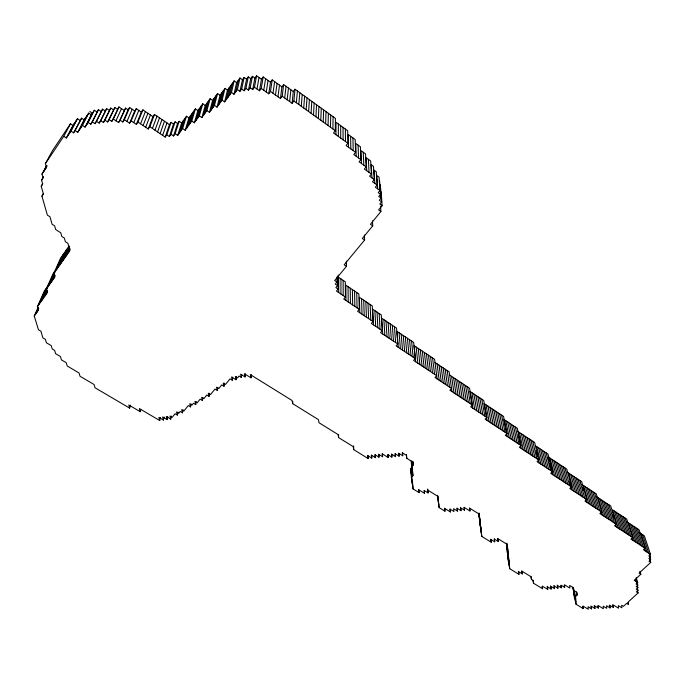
<?xml version="1.0" encoding="UTF-8"?>
<svg xmlns="http://www.w3.org/2000/svg" width="685" height="685" viewBox="0 0 685 685"><rect width="100%" height="100%" fill="white"/><g stroke="black" fill="none" stroke-linecap="round" stroke-linejoin="round"><path stroke-width="1.03" d="M338.715 292.572L338.75 277.416L345.308 281.818L345.42 297.042L343.759 299.028L359.283 309.346L357.621 311.307L372.991 321.505L371.33 323.448L382.204 330.658L380.543 332.585L397.788 343.998L396.118 345.899L415.281 358.555L413.612 360.43L436.696 375.654L435.018 377.503L451.586 388.412L449.908 390.244L472.376 405.015L470.706 406.813L486.829 417.405L485.151 419.177L507.028 433.528L505.35 435.275L521.062 445.558L519.384 447.288L538.77 459.96L537.091 461.664L552.418 471.665L550.731 473.352L571.538 486.915L569.851 488.576L586.651 499.502L584.964 501.146L601.558 511.926L599.88 513.544L616.277 524.188L614.591 525.789L632.589 537.442L630.911 539.018L645.133 548.223L643.455 549.79L650.51 554.345L648.832 555.903L650.596 557.033L648.918 558.583L650.673 559.713L648.995 561.255L650.75 562.385L639.096 573.122L640.843 574.236L634.233 580.315L637.726 582.524L636.082 584.04L637.821 585.136L636.177 586.643L637.915 587.747L636.271 589.246L638.009 590.342L636.374 591.84L638.103 592.936L628.316 601.875L628.419 604.435L626.689 603.357L623.444 606.311L621.715 605.24L621.834 607.792L618.367 605.634L618.486 608.186L613.272 604.966L613.4 607.518L609.915 605.369L610.052 607.92L606.567 605.771L606.704 608.323L603.22 606.165L603.357 608.717L598.116 605.497L598.262 608.049L594.768 605.9L594.914 608.451L591.412 606.302L591.566 608.854L588.064 606.704L588.227 609.248L582.952 606.028L583.123 608.58L576.076 604.273L573.824 594.905L573.354 588.081M368.05 455.671L368.145 458.548L353.708 449.625L353.186 446.611L338.587 437.587L338.595 434.393M345.42 297.042L336.472 291.082L338.133 289.079L335.881 287.589L337.551 285.576L337.585 276.552M338.322 136.409L338.373 124.002M338.133 289.079L338.184 274.993M337.551 285.576L335.299 284.078L336.96 282.066L336.994 277.065M335.924 134.688L336.035 122.315L347.697 130.715L347.877 143.251L346.096 145.511L355.592 152.301L353.811 154.545L360.892 159.596L359.111 161.831L366.158 166.849L364.386 169.067L371.39 174.05L369.617 176.259L374.275 179.564L372.503 181.756L377.135 185.044L375.371 187.228L379.987 190.498L378.223 192.673L380.526 194.3L378.762 196.467L381.065 198.093L379.302 200.251L381.596 201.869L379.832 204.027L382.127 205.637L378.617 209.927L380.903 211.528L370.431 224.278L372.708 225.862L362.339 238.466L364.608 240.033L344.178 264.821L346.439 266.345L334.708 280.559L336.96 282.066M347.877 143.251L333.518 132.976L335.299 130.689L335.419 118.385L295.012 89.23L293.3 91.525L292.11 103.307L282.203 96.217L283.641 84.572L293.3 91.525M332.893 128.96L333.073 116.69M330.478 127.23L330.727 114.994M328.064 125.501L328.372 113.299M325.649 123.762L326.009 111.595M323.226 122.033L323.645 109.891M320.803 120.286L321.282 108.187M318.371 118.548L318.91 106.475M315.939 116.801L316.538 104.762M313.507 115.054L314.158 103.05M338.587 437.587L338.039 434.53L319.03 422.756L318.457 419.657L292.7 403.679L292.82 401.607M311.067 113.299L311.778 101.329M308.618 111.552L309.397 99.608M306.169 109.788L307.008 97.886M303.72 108.033L304.619 96.165M301.263 106.269L302.222 94.436M298.806 104.505L299.825 92.706M296.34 102.741L297.427 90.968M292.11 103.307L293.874 100.969L295.012 89.23M289.644 101.543L290.885 89.795M287.169 99.77L288.479 88.057M38.137 307.222L34.25 316.033L38.446 329.733L40.886 331.18L42.949 337.962L45.381 339.4L46.409 342.765L51.238 345.634L52.248 348.982L54.654 350.403L55.665 353.734L60.46 356.568L61.453 359.882L66.222 362.699L67.207 365.995L79.049 372.983L80.008 376.245L94.093 384.533L95.018 387.761L129.645 408.123L128.78 404.963L140.185 411.676L139.329 408.525L159.691 420.53L158.877 417.405L163.373 420.059L162.568 416.942L167.054 419.597L166.249 416.471L170.736 419.134L169.94 416.009L172.183 417.336L175.077 413.74L177.321 415.067L176.524 411.933L178.768 413.269L180.223 411.462L182.458 412.798L181.679 409.656L183.914 410.991L188.298 405.563L190.541 406.907L189.762 403.748L192.005 405.092L193.47 403.277L195.713 404.621L194.942 401.453L197.186 402.806L200.131 399.158L202.375 400.511L201.613 397.334L203.847 398.687L206.819 395.031L209.053 396.392L208.3 393.199L210.543 394.56L215.022 389.054L217.256 390.416L216.511 387.205L218.755 388.575L221.752 384.884L223.995 386.254L223.259 383.035L225.493 384.413L230.032 378.856L232.266 380.226L231.547 376.998L236.017 379.755L235.297 376.519L237.532 377.897L239.056 376.039L241.291 377.418L240.581 374.173L245.042 376.938L244.339 373.693L251.018 377.837L251.386 374.746M284.686 97.989L286.056 86.319M245.042 376.938L245.435 373.847M281.929 86.875L272.21 79.888L270.481 91.439L280.448 98.563L281.929 86.875L283.641 84.572M277.964 96.79L279.506 85.128M241.291 377.418L241.694 374.327M236.017 379.755L236.445 376.656M275.473 95.009L277.074 83.39M272.981 93.228L274.642 81.635M232.266 380.226L232.712 377.127M270.507 82.2L263.177 76.943L261.225 88.433L268.734 93.802L270.507 82.2L272.21 79.888M223.995 386.254L224.466 383.138M266.234 92.013L268.066 80.453M217.256 390.416L217.761 387.282M263.734 90.232L265.626 78.698M209.053 396.392L209.593 393.241M261.482 79.263L256.575 75.752L254.452 87.218L259.478 90.805L261.482 79.263L263.177 76.943M202.375 400.511L202.931 397.351M256.969 89.016L259.033 77.508M195.713 404.621L196.261 401.641M254.88 78.073L252.431 76.309L250.196 87.8L252.714 89.589L254.88 78.073L256.575 75.752M190.541 406.907L191.115 403.919M250.736 78.638L248.278 76.874L245.941 88.374L248.467 90.172L250.736 78.638L252.431 76.309M182.458 412.798L183.066 409.793M246.591 79.195L244.125 77.439L241.694 88.956L244.211 90.745L246.591 79.195L248.278 76.874M177.321 415.067L177.937 412.062M242.447 79.76L239.981 78.004L237.438 89.529L239.964 91.319L242.447 79.76L244.125 77.439M170.736 419.134L171.387 416.112M167.054 419.597L167.714 416.574M235.717 91.901L238.303 80.325M163.373 420.059L164.049 417.037M159.691 420.53L160.384 417.507M236.625 82.637L234.159 80.89L231.47 92.475L233.996 94.256L236.625 82.637L239.981 78.004M229.758 94.838L232.48 83.202M228.045 97.193L230.811 85.514M226.341 99.548L229.141 87.817M227.48 90.12L225.014 88.382L222.103 100.121L224.637 101.894L227.48 90.12L234.159 80.89M220.407 102.467L223.353 90.677M218.703 104.814L221.692 92.972M220.039 95.266L217.573 93.537L214.482 105.379L217.017 107.151L220.039 95.266L225.014 88.382M140.185 411.676L140.69 409.673M212.795 107.725L215.921 95.823M211.108 110.054L214.277 98.118M129.645 408.123L130.45 405.126M212.633 100.395L210.158 98.674L206.887 110.627L209.422 112.383L212.633 100.395L217.573 93.537M205.209 112.956L208.523 100.952M203.531 115.277L206.879 103.238M205.243 105.507L202.777 103.786L199.326 115.851L201.861 117.597L205.243 105.507L210.158 98.674M197.657 118.171L201.142 106.064M195.987 120.483L199.515 108.333M197.888 110.602L195.422 108.889L191.791 121.048L194.326 122.795L197.888 110.602L202.777 103.786M190.13 123.36L193.795 111.15M188.478 125.672L192.177 113.419M186.825 127.975L190.558 115.671M188.949 117.923L186.474 116.227L182.638 128.532L185.173 130.27L188.949 117.923L195.422 108.889M180.994 130.835L184.864 118.479M179.35 133.13L183.263 120.723M181.653 122.975L179.187 121.279L175.172 133.686L177.706 135.416L181.653 122.975L186.474 116.227M177.586 123.523L175.112 121.827L170.993 134.251L173.536 135.981L177.586 123.523L179.187 121.279M173.51 124.071L171.036 122.375L166.823 134.817L169.366 136.538L173.51 124.071L175.112 121.827M169.443 124.619L154.51 114.429L149.869 126.708L165.196 137.103L169.443 124.619L171.036 122.375M162.645 135.373L166.969 122.923M160.102 133.652L164.486 121.228M157.55 131.922L161.994 119.532M154.99 130.184L159.502 117.837M152.43 128.446L157.011 116.133M152.926 116.681L142.9 109.848L137.95 122.05L148.251 129.011L152.926 116.681L154.51 114.429M145.682 127.273L150.426 114.977M143.105 125.535L147.917 113.273M140.536 123.797L145.408 111.561M141.324 112.117L136.289 108.684L131.169 120.868L136.341 124.362L141.324 112.117L142.9 109.848M133.755 122.615L138.807 110.405M134.714 110.953L129.662 107.528L124.379 119.687L129.568 123.18L134.714 110.953L136.289 108.684M126.973 121.433L132.188 109.24M68.466 252.696L70.153 248.801M65.529 256.849L69.348 248.038M67.002 254.777L69.536 248.912M61.145 263.057L67.592 248.27M128.095 109.797L125.569 108.084L120.183 120.252L122.778 121.998L128.095 109.797L129.662 107.528M62.609 260.994L69.031 246.24L60.477 258.373L53.884 273.341L54.928 276.911L46.306 289.096L47.359 292.615L37.418 306.632L38.471 310.099L34.25 316.033M64.065 258.921L69.605 246.172M45.929 294.627L47.608 290.8M52.043 280.987L54.526 275.327M58.234 267.184L64.741 252.32M53.49 278.949L55.134 275.182M59.689 265.121L66.171 250.299M37.059 312.077L38.78 308.181M43.078 298.643L46.888 289.986M49.174 285.046L61.898 256.361M44.508 296.639L47.034 290.877M50.604 283.016L54.338 274.505M56.786 269.239L63.32 254.34M38.831 304.637L45.672 289.156M40.244 302.642L53.028 273.863L55.836 269.89M35.654 314.055L38.24 308.199M41.665 300.647L54.432 271.876M124.002 110.353L118.933 106.92L113.376 119.07L118.582 122.572L125.569 108.084M37.418 306.632L44.285 291.116L48.455 285.225M115.988 120.817L121.476 108.641M117.375 109.189L114.84 107.476L109.18 119.635L111.783 121.391L118.933 106.92M113.282 109.746L110.739 108.033L104.985 120.209L107.588 121.956L114.84 107.476M109.189 110.302L106.646 108.59L100.781 120.774L103.392 122.521L110.739 108.033M105.096 110.859L102.553 109.146L96.585 121.339L99.205 123.094L106.646 108.59M101.003 111.415L98.452 109.694L92.389 121.913L95.009 123.66L102.553 109.146M96.919 111.972L94.359 110.251L88.194 122.478L90.814 124.225L98.452 109.694M86.627 124.79L92.826 112.52M91.293 114.789L88.742 113.076L82.431 125.364L85.06 127.102L91.293 114.789L94.359 110.251M80.873 127.667L87.209 115.345M84.152 119.858L81.601 118.154L75.136 130.544L77.756 132.273L84.152 119.858L88.742 113.076M79.314 129.979L85.676 117.606M53.884 273.341L69.939 250.607L67.875 243.286L65.366 241.719L64.322 238.037L61.804 236.453L60.751 232.754L55.691 229.569L54.629 225.844L52.086 224.252L49.945 216.76L47.385 215.141L41.939 196.167L43.352 193.444M80.076 120.414L77.525 118.71L70.949 131.109L73.578 132.839L81.601 118.154M41.939 196.167L43.42 193.983L41.22 186.286L42.65 183.597M69.399 133.404L76.001 120.962M72.978 125.458L70.486 123.805L63.756 136.306L66.317 137.993L72.978 125.458L77.525 118.71M67.858 135.698L74.494 123.214M41.22 186.286L42.71 184.085L41.605 180.206L43.515 176.653M41.605 180.206L43.104 177.997L41.99 174.101L46.289 166.164M43.497 171.875L46.82 165.727M44.996 169.649L47.025 165.89M41.99 174.101L46.503 167.414L45.424 163.587L52.531 150.554L70.486 123.805M45.424 163.587L63.756 136.306M66.317 137.993L70.949 131.109M73.578 132.839L75.136 130.544M77.756 132.273L82.431 125.364M85.06 127.102L88.194 122.478M90.814 124.225L92.389 121.913M95.009 123.66L96.585 121.339M99.205 123.094L100.781 120.774M103.392 122.521L104.985 120.209M107.588 121.956L109.18 119.635M111.783 121.391L113.376 119.07M118.582 122.572L120.183 120.252M122.778 121.998L124.379 119.687M129.568 123.18L131.169 120.868M136.341 124.362L137.95 122.05M148.251 129.011L149.869 126.708M165.196 137.103L166.823 134.817M169.366 136.538L170.993 134.251M173.536 135.981L175.172 133.686M177.706 135.416L182.638 128.532M185.173 130.27L191.791 121.048M194.326 122.795L199.326 115.851M201.861 117.597L206.887 110.627M209.422 112.383L214.482 105.379M217.017 107.151L222.103 100.121M224.637 101.894L231.47 92.475M233.996 94.256L237.438 89.529M239.964 91.319L241.694 88.956M244.211 90.745L245.941 88.374M248.467 90.172L250.196 87.8M252.714 89.589L254.452 87.218M259.478 90.805L261.225 88.433M268.734 93.802L270.481 91.439M280.448 98.563L282.203 96.217M418.766 489.664L419.032 492.601L413.072 488.927L411.377 477.282L412.952 475.596L411.676 466.75L413.26 465.046L412.927 461.202M411.377 477.282L410.657 468.549L412.216 466.87M576.076 604.273L575.537 596.549L577.138 595.059L576.958 592.465L573.405 590.273L572.651 587.173M573.405 590.273L573.217 587.67L569.646 585.469L569.834 588.081L564.466 584.776L564.663 587.387L561.083 585.187L561.28 587.798L557.693 585.598L557.898 588.201L554.302 586L554.516 588.612L550.92 586.411L551.134 589.023L547.529 586.822L547.752 589.425L542.34 586.129L542.563 588.74L533.521 583.226L532.896 580.126M533.521 583.226L533.281 580.597L531.457 579.484L531.217 576.847L522.081 571.256L522.33 573.91L518.665 571.675L518.922 574.321L509.726 568.721L508.082 559.508L506.438 543.47L508.082 552.598M419.032 492.601L418.621 489.715L424.563 493.38L424.161 490.494L428.116 492.943L427.714 490.058L437.578 496.163L439.111 507.585L444.959 511.19L444.608 508.219M509.726 568.721L507.251 544.438L497.875 538.65L498.166 541.39L494.399 539.078L494.698 541.818L490.931 539.497L491.231 542.237L481.786 536.432L478.806 513.579L480.202 522.561M371.647 455.217L371.758 458.094L367.648 455.551L368.145 458.548M481.786 536.432L479.235 514.135L469.61 508.159L469.953 510.984L464.156 507.388L464.498 510.222L460.628 507.825L460.979 510.659L457.101 508.253L457.46 511.087L453.581 508.69L453.941 511.524L450.054 509.126L450.422 511.952L444.582 508.356L444.959 511.19M378.856 454.318L378.985 457.195L374.883 454.652L375.371 457.64L371.27 455.105L371.758 458.094M391.692 454.232L391.871 457.109L387.787 454.566L388.258 457.554L382.127 453.744L382.598 456.741L378.505 454.198L378.985 457.195M398.901 453.333L399.098 456.201L395.031 453.658L395.485 456.655L391.409 454.112L391.871 457.109M402.506 452.888L402.72 455.756L398.653 453.213L399.098 456.201M402.72 455.756L402.275 452.759L406.333 455.302L406.77 458.291L412.832 462.084L413.26 465.046M639.173 532.485L644.362 535.867L650.51 554.345M626.861 521.842L639.079 529.805L645.133 548.223M566.992 471.999L581.625 481.598L586.651 499.502M581.805 484.406L596.267 493.885L601.558 511.926M596.421 496.659L610.72 506.01L616.277 524.188M535.516 445.849L548.026 454.078L552.418 471.665M517.543 431.25L534.642 442.51L538.77 459.96M449.565 375.003L469.559 388.249L472.376 405.015M435.009 362.459L449.189 371.869L451.963 391.597M293.874 100.969L335.299 130.689M89.863 111.407L92.261 113.359M649.62 554.114L650.596 557.033M642.633 534.737L648.755 553.206M649.705 556.785L650.673 559.713M649.782 559.457L650.75 562.385M640.903 533.615L646.991 552.067M644.268 548.017L645.219 550.928M637.333 528.674L643.361 547.084M635.594 527.536L641.588 545.936M633.856 526.405L639.816 544.789M632.109 525.267L638.043 543.633M630.363 524.119L636.262 542.486M628.607 522.98L634.481 541.33M632.589 537.442L626.749 519.136L612.63 509.914L618.212 528.126M632.041 538.136L632.692 540.174M624.985 517.988L630.799 536.287M623.23 516.841L629.01 535.122M639.91 571.29L640.843 574.236M621.466 515.685L627.212 533.957M619.702 514.538L625.422 532.793M617.938 513.382L623.624 531.628M616.175 512.226L621.817 530.464M636.202 577.592L637.726 582.524M635.988 579.21L637.821 585.136M614.402 511.07L620.019 529.299M635.372 579.45L635.98 581.419M637.307 585.761L637.915 587.747M637.401 588.355L638.009 590.342M637.495 590.941L638.103 592.936M612.707 514.82L613.632 517.86M615.481 523.922L616.406 526.953M608.939 504.854L614.462 523.006M607.158 503.68L612.647 521.833M605.377 502.516L610.832 520.651M603.588 501.351L609.016 519.47M601.798 500.178L607.193 518.288M600.009 499.005L605.369 517.106M598.219 497.832L603.536 515.916M627.837 602.432L628.419 604.435M600.831 511.721L601.713 514.735M594.469 492.703L599.726 510.736M592.662 491.522L597.894 509.537M590.864 490.34L596.053 508.347M589.049 489.158L594.212 507.148M587.242 487.977L592.362 505.95M585.435 486.787L590.521 504.751M583.62 485.596L588.672 503.552M582.635 487.403L583.474 490.392M585.983 499.356L586.822 502.345M579.801 480.399L584.793 498.295M577.977 479.209L582.935 497.087M612.621 604.709L613.4 607.518M576.154 478.01L581.077 495.871M574.33 476.811L579.21 494.664M609.282 605.103L610.052 607.92M572.497 475.613L577.344 493.448M570.665 474.405L575.477 492.232M568.824 473.207L573.602 491.017M571.538 486.915L566.795 469.148L548.248 456.972L549.284 461.116M569.62 481.88L570.417 484.852M570.939 486.829L571.735 489.792M564.945 467.941L569.655 485.691M563.104 466.725L567.779 484.458M561.255 465.509L565.896 483.233M597.774 606.174L598.262 608.049M559.405 464.302L564.003 482.009M557.556 463.077L562.12 480.776M594.195 605.634L594.914 608.451M555.698 461.861L560.227 479.543M553.84 460.645L558.335 478.31M590.855 606.037L591.566 608.854M551.982 459.421L556.434 477.068M550.115 458.196L554.542 475.835M549.798 463.188L551.348 469.413M551.862 471.485L552.641 474.594M546.159 452.853L550.509 470.424M582.661 606.704L583.123 608.58M544.284 451.621L548.599 469.182M542.409 450.387L546.69 467.932M576.376 591.951L577.138 595.059M540.534 449.154L544.772 466.682M573.542 588.261L575.537 596.549M573.473 589.794L575.717 599.135M573.645 592.354L575.897 601.704M538.65 447.913L542.854 465.432M536.775 446.68L540.936 464.182M536.098 450.576L537.562 456.749M538.042 458.804L539.018 462.923M532.75 441.268L536.843 458.702M530.858 440.018L534.917 457.443M564.183 585.324L564.663 587.387M528.966 438.768L532.981 456.176M527.065 437.518L531.046 454.908M560.809 585.735L561.28 587.798M525.164 436.268L529.111 453.641M557.196 585.11L557.898 588.201M523.263 435.018L527.167 452.374M521.362 433.759L525.224 451.107M553.822 585.512L554.516 588.612M519.453 432.509L523.28 449.831M521.062 445.558L517.269 428.279L503.809 419.4L507.328 436.568M518.211 434.299L521.328 448.564M550.457 585.923L551.134 589.023M515.351 427.02L519.102 444.274M513.433 425.753L517.149 442.998M547.084 586.326L547.752 589.425M251.018 377.837L250.333 374.601L292.075 400.519L292.7 403.679M511.515 424.486L515.188 441.714M509.597 423.219L513.228 440.429M507.671 421.943L511.267 439.145M542.135 586.668L542.563 588.74M505.744 420.676L509.297 437.852M507.028 433.528L503.518 416.394L484.038 403.525L487.155 420.496M501.583 415.119L505.059 432.226M499.639 413.834L503.081 430.933M530.849 576.402L531.457 579.484M497.704 412.558L501.095 429.632M495.76 411.274L499.117 428.33M493.808 409.981L497.13 427.029M491.864 408.697L495.135 425.727M521.747 570.836L522.33 573.91M489.912 407.404L493.149 424.417M487.951 406.119L491.154 423.116M518.348 571.247L518.922 574.321M485.999 404.826L489.158 421.806M486.829 417.405L483.713 400.477L469.901 391.341L472.727 408.149M481.752 399.175L484.826 416.086M506.797 543.119L507.525 547.169M506.712 543.813L507.808 549.884M506.712 546.159L508.356 555.304M506.986 548.848L508.638 558.001M479.783 397.874L482.814 414.767M507.26 551.519L508.912 560.69M507.534 554.191L509.186 563.378M507.808 556.854L509.452 566.05M477.813 396.572L480.801 413.449M475.835 395.271L478.789 412.122M473.857 393.961L476.769 410.794M497.644 538.367L498.166 541.39M471.879 392.651L474.748 409.476M494.193 538.795L494.698 541.818M467.572 386.939L470.347 403.679M465.577 385.621L468.317 402.343M490.734 539.215L491.231 542.237M463.582 384.302L466.288 401.008M461.587 382.975L464.25 399.672M459.592 381.656L462.204 398.327M478.943 512.979L479.877 519.761M479.123 516.362L480.836 528.135M479.757 521.884L481.153 530.909M480.074 524.633L481.469 533.675M457.597 380.329L460.166 396.983M455.594 379.002L458.119 395.639M453.581 377.666L456.073 394.295M451.578 376.339L454.018 392.942M469.516 508.013L469.953 510.984M412.07 465.894L411.796 463.95L412.036 466.853M410.657 468.549L411.36 473.386M447.168 370.534L449.523 387.059M445.147 369.189L447.459 385.698M464.087 507.251L464.498 510.222M443.126 367.854L445.396 384.336M460.577 507.688L460.979 510.659M441.097 366.509L443.323 382.975M439.068 365.156L441.251 381.613M438.117 498.689L437.741 495.854L438.725 504.742M457.066 508.116L457.46 511.087M437.039 363.812L439.179 380.243M437.099 378.873L434.607 359.291L414.074 345.651L415.718 361.826M432.56 357.93L434.607 374.284M450.054 508.981L450.422 511.952M430.522 356.577L432.526 372.905M428.476 355.215L430.428 371.527M426.43 353.854L428.339 370.148M424.375 352.492L426.241 368.77M422.32 351.122L424.143 367.383M438.229 499.673L439.111 507.585M420.265 349.761L422.046 365.995M418.201 348.391L419.939 364.608M416.146 347.021L417.833 363.221M415.281 358.555L413.637 342.423L396.983 331.334L398.259 347.312M427.723 489.022L428.116 492.943M411.565 341.044L413.158 357.159M424.28 490.443L424.563 493.38M409.493 339.666L411.043 355.755M407.421 338.279L408.919 354.35M405.34 336.892L406.796 352.946M403.251 335.513L404.664 351.542M401.17 334.117L402.532 350.138M412.379 468.805L412.952 475.596M412.199 468.788L412.533 472.65M411.531 462.949L412.105 469.704M411.188 460.971L411.676 466.75M412.421 481.101L413.072 488.927M412.242 481.144L412.653 486.025M411.659 476.298L412.224 483.122M411.077 471.451L411.317 474.371M411.479 476.315L411.805 480.202M399.081 332.73L400.4 348.725M397.788 343.998L396.521 328.072L381.776 318.242L382.709 334.023M406.47 454.463L406.77 458.291M394.423 326.668L395.639 342.577M392.325 325.272L393.49 341.156M381.151 191.971L382.127 205.637M380.629 188.272L381.596 201.869M390.219 323.868L391.341 339.734M380.106 184.556L381.065 198.093M379.584 180.831L380.526 194.3M379.987 190.498L379.062 177.098L376.801 175.497L377.683 188.863M380.535 206.228L380.903 211.528M388.112 322.464L389.191 338.304M395.296 453.787L395.485 456.655M377.135 185.044L376.27 171.738L374.01 170.128L374.823 183.4M385.998 321.059L387.034 336.883M383.891 319.647L384.867 335.453M374.275 179.564L373.471 166.361L371.201 164.734L371.946 177.912M382.204 330.658L381.28 314.929L372.777 309.252L373.505 324.895M388.095 454.686L388.258 457.554M371.39 174.05L370.662 160.949L366.098 157.687L366.723 170.728M379.156 313.516L380.038 329.22M372.443 220.853L372.708 225.862M377.033 312.095L377.863 327.781M368.384 159.322L369.061 172.389M382.453 453.872L382.598 456.741M374.909 310.673L375.688 326.343M366.158 166.849L365.55 153.877L360.969 150.589L361.466 163.501M372.991 321.505L372.263 305.912L359.394 297.307L359.83 312.771M370.131 304.483L370.808 320.058M363.255 152.233L363.812 165.179M375.252 454.772L375.371 457.64M367.991 303.053L368.616 318.602M364.411 234.938L364.608 240.033M360.892 159.596L360.404 146.761L355.798 143.456L356.174 156.231M365.841 301.623L366.424 317.146M363.701 300.184L364.232 315.691M358.101 145.109L358.538 157.918M361.552 298.746L362.031 314.235M355.592 152.301L355.224 139.594L348.288 134.602L348.477 147.215M359.283 309.346L358.863 293.933L345.865 285.225L345.985 300.509M356.705 292.486L357.073 307.873M352.921 137.933L353.22 150.606M354.539 291.039L354.864 306.409M350.6 136.272L350.848 148.91M352.381 289.592L352.647 304.936M353.648 445.815L353.708 449.625M350.206 288.137L350.429 303.464M348.04 286.681L348.211 301.982M345.368 129.037L345.488 141.547M346.396 261.088L346.439 266.345M343.039 127.359L343.099 139.834M343.125 280.353L343.185 295.552M340.942 278.889L340.95 294.062M340.71 125.68L340.71 138.122"/></g></svg>
